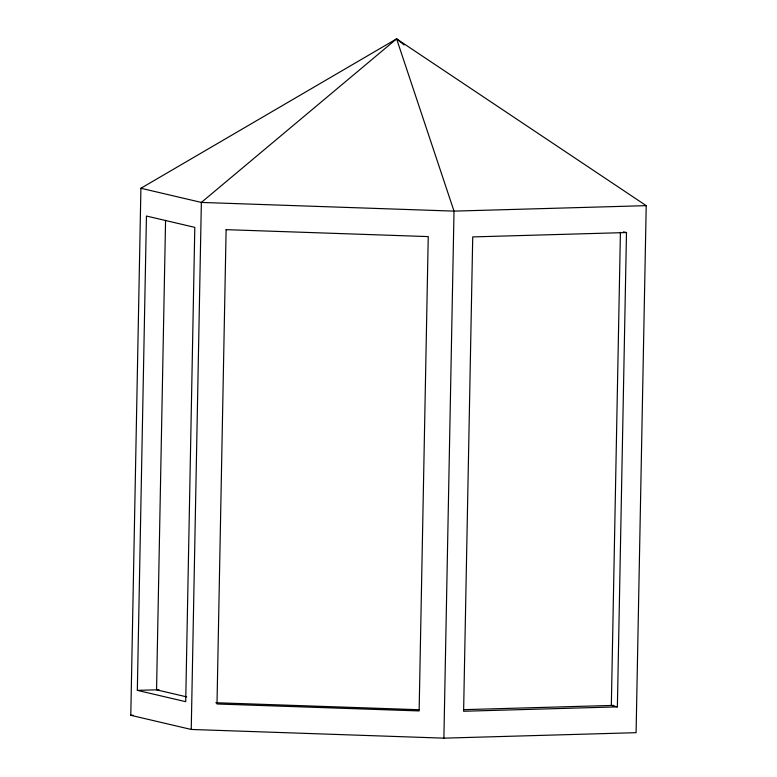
<?xml version="1.0" encoding="UTF-8"?>
<svg xmlns="http://www.w3.org/2000/svg" width="777" height="777" viewBox="0 0 777 777"><rect width="100%" height="100%" fill="white"/><g stroke="black" fill="none" stroke-linecap="round" stroke-linejoin="round"><path stroke-width="1.17" d="M130.789 715.306L140.909 188.267L396.6 38.85L646.211 205.652L636.091 732.682L443.89 738.15L191.239 729.457L130.789 715.306L133.207 715.238M137.335 690.364L146.445 216.035L194.804 227.36L185.703 701.689L137.335 690.364L158.974 689.753M165.569 220.347L156.556 689.821L186.655 696.872M191.239 729.457L201.36 202.428L396.6 38.85L404.127 44.93M443.89 738.15L454.011 211.121L396.6 38.85M620.415 232.342L611.334 705.458L617.375 706.876L626.485 232.546L623.465 231.837M646.211 205.652L454.011 211.121L201.36 202.428L140.909 188.267M626.485 232.546L472.727 236.917L463.616 711.256L617.375 706.876M463.752 709.663L613.733 705.39M215.802 702.729L418.997 709.722M226.117 229.652L217.006 703.981L419.133 710.926L428.244 236.596L226.117 229.652"/></g></svg>
